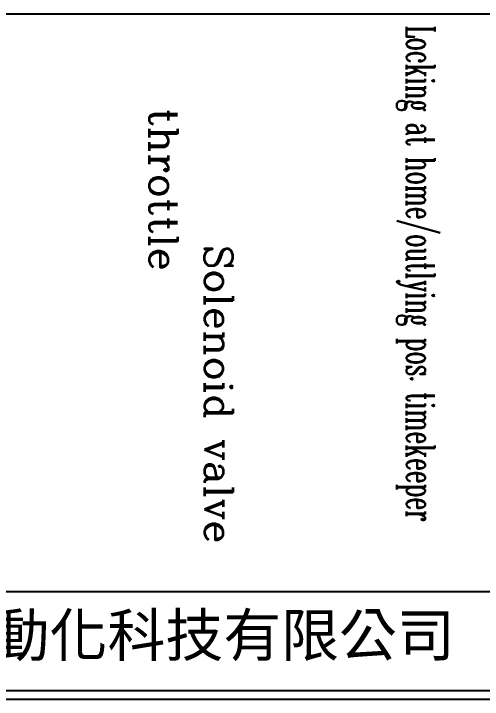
# Model space of a CAD drawing. Extents: x 926 to 2279, y 3 to 207.
# Drawn here: x 992 to 1058.3, y 3 to 100 of the extents above; entities that cross this region are included whole.
import ezdxf

# ---------------------------------------------------------------- set-up
doc = ezdxf.new("R2010")
doc.units = 0
doc.layers.add('圖框層', color=7, linetype='CONTINUOUS')
doc.layers.add('標尺寸層', color=3, linetype='CONTINUOUS')
doc.styles.add('CNS', font='romanc.shx', dxfattribs={"bigfont": 'chineset.shx'})
doc.styles.add('STSL', font='kaiu.ttf')

msp = doc.modelspace()

# ---------------------------------------------------------------- linework, layer by layer
at = {"layer": '圖框層', "color": 7}
for p, q in [((926.992, 18.25), (1211.493, 18.25)), ((926.992, 4.25), (1211.493, 4.25)), ((925.742, 3), (1212.742, 3))]:
    msp.add_line(p, q, dxfattribs=at)
at = {"layer": '標尺寸層', "color": 7}
msp.add_line((930.49, 99.958), (1208.361, 99.958), dxfattribs=at)

# ---------------------------------------------------------------- texts
at = {"layer": '圖框層', "color": 4, "style": 'STSL'}
msp.add_text('泓陞自動化科技有限公司', height=6, dxfattribs=at).set_placement((964.346, 9.076))
at = {"layer": '標尺寸層', "color": 0, "style": 'CNS', "width": 0.55}
msp.add_text('Locking at home/outlying pos. timekeeper', height=4, rotation=270, dxfattribs=at).set_placement((1047.539, 98.299))
at = {"layer": '標尺寸層', "color": 0, "style": 'CNS'}
for s, p in [('throttle', (1011.172, 86.587)), ('Solenoid valve ', (1018.981, 67.231))]:
    msp.add_text(s, height=4, rotation=270, dxfattribs=at).set_placement(p)

doc.saveas('drawing.dxf')
